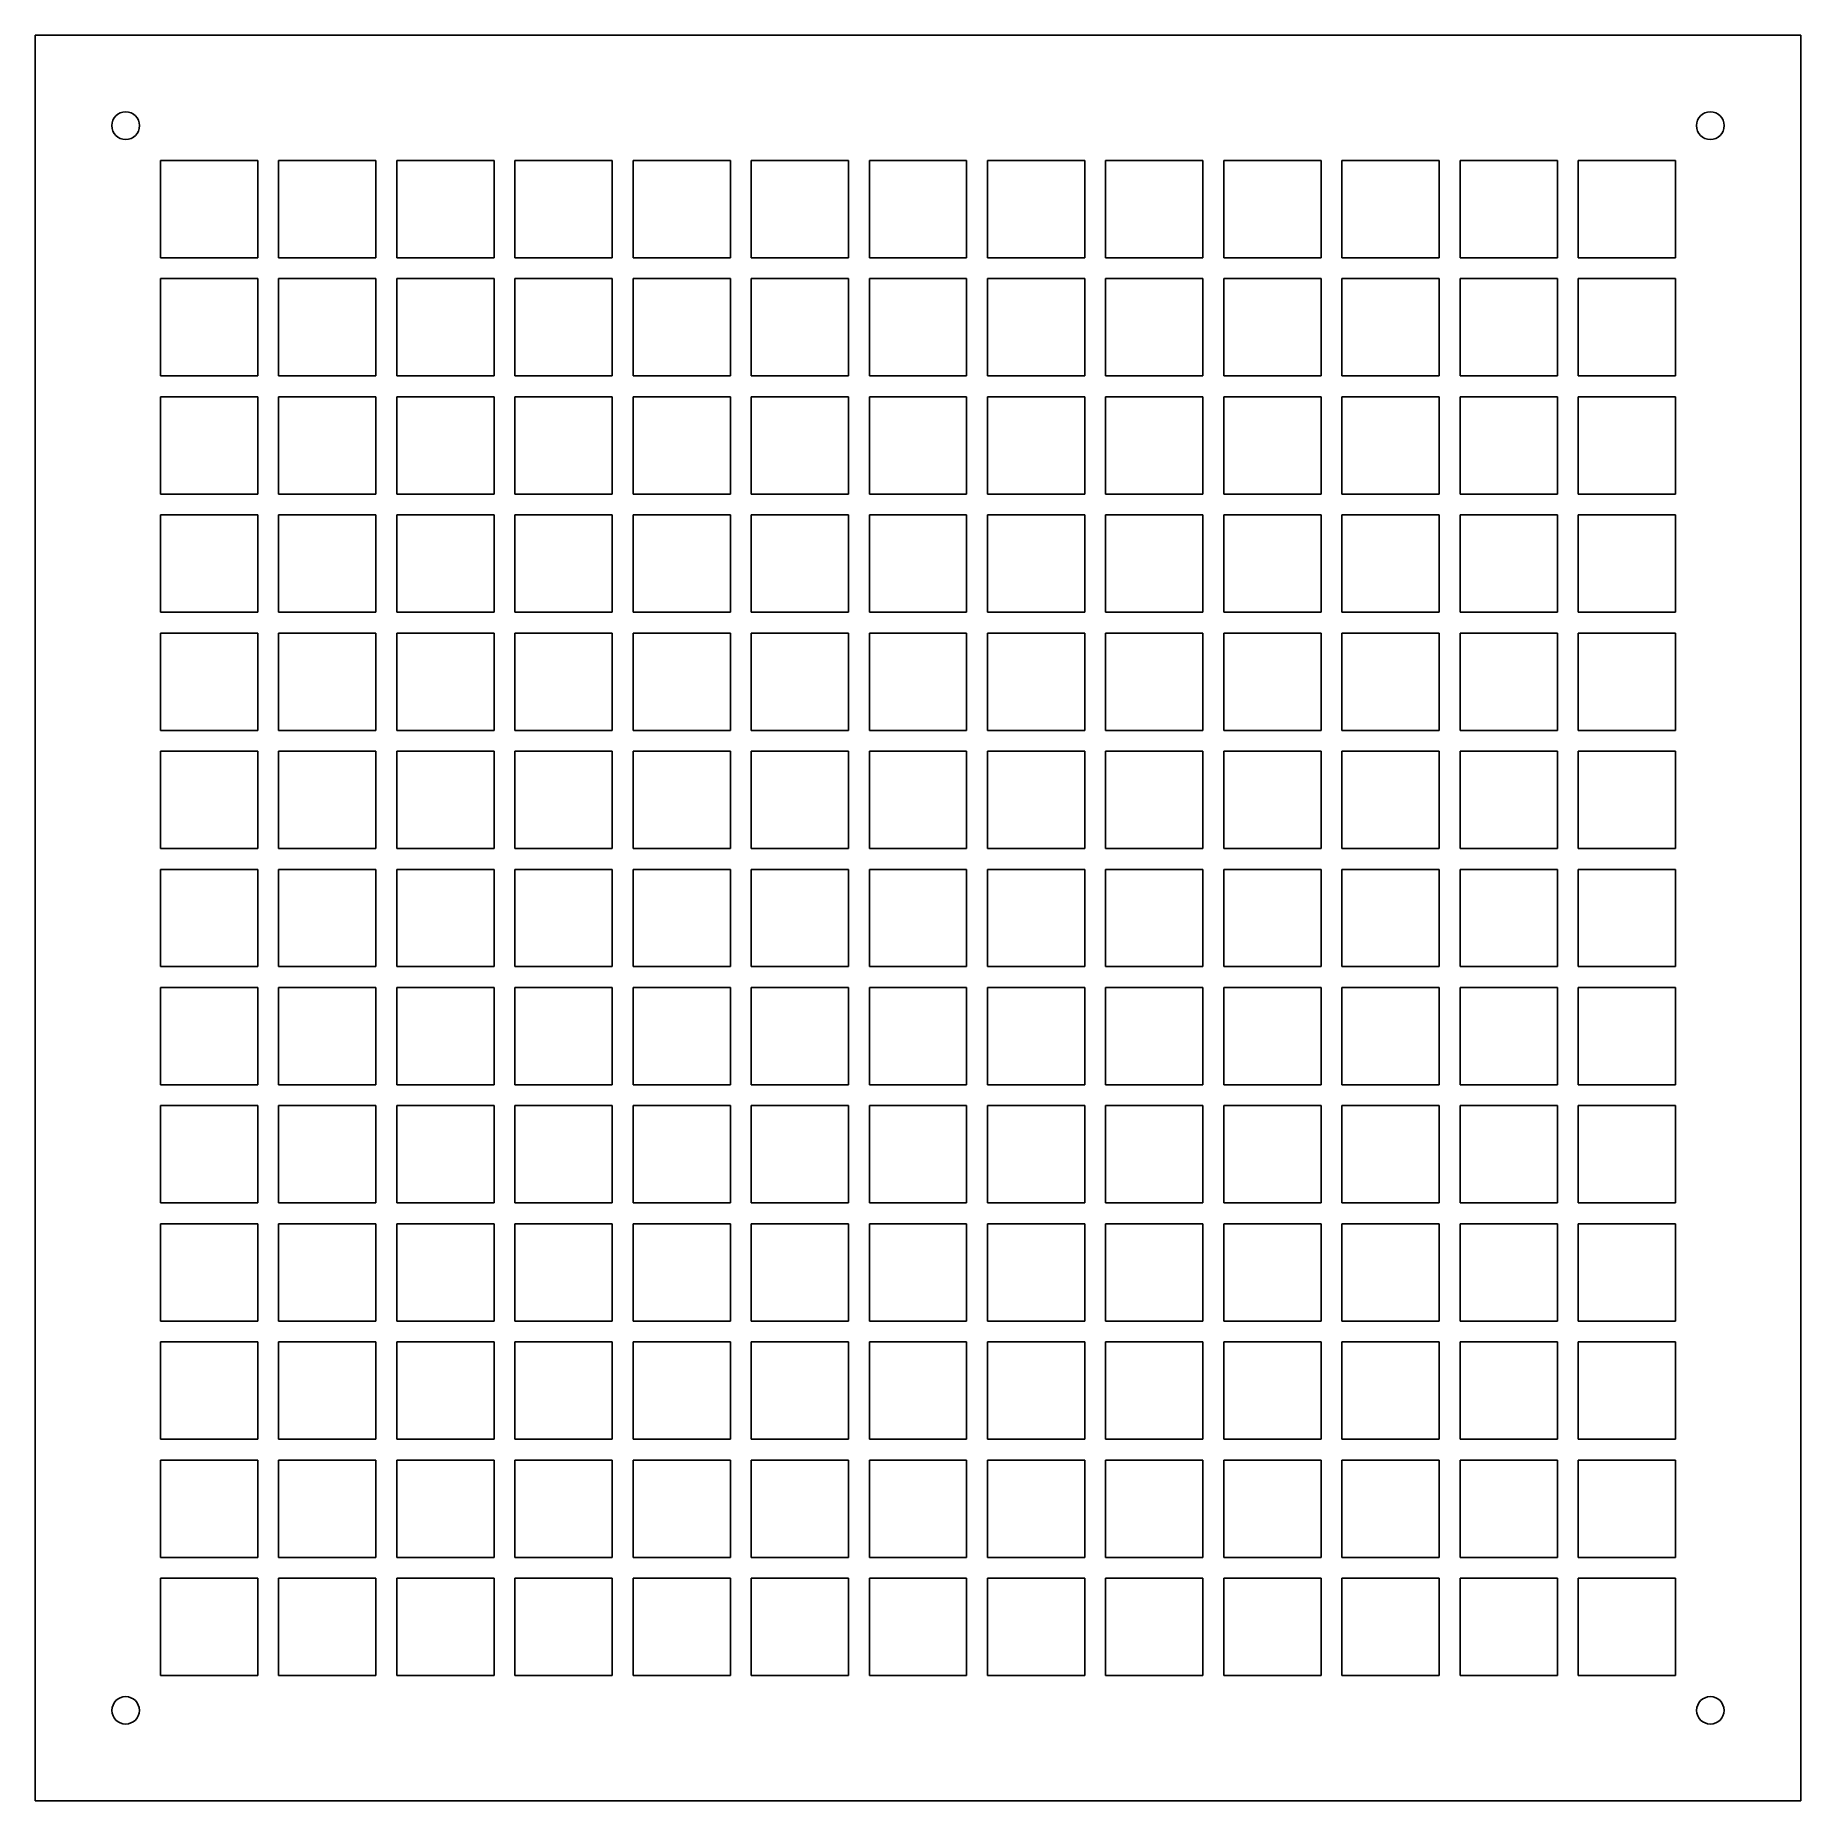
# Model space of a CAD drawing. Header units: millimetres. Extents: x -25 to 229, y -229 to 25.
import ezdxf

# ---------------------------------------------------------------- set-up
doc = ezdxf.new("R2010")
doc.units = ezdxf.units.MM

msp = doc.modelspace()

# ---------------------------------------------------------------- linework, layer by layer
at = {"color": 7, "linetype": 'Continuous', "lineweight": 25}
for p, q in [((229, 25), (-25, 25)), ((-25, 25), (-25, -229)), ((229, -229), (229, 25)), ((7, 7), (-7, 7)), ((-7, 7), (-7, -7)), ((7, -7), (7, 7)), ((24, 7), (10, 7)), ((10, 7), (10, -7)), ((24, -7), (24, 7)), ((41, 7), (27, 7)), ((27, 7), (27, -7)), ((41, -7), (41, 7)), ((44, 7), (44, -7)), ((58, 7), (44, 7)), ((58, -7), (58, 7)), ((75, 7), (61, 7)), ((61, 7), (61, -7)), ((75, -7), (75, 7)), ((92, 7), (78, 7)), ((78, 7), (78, -7)), ((92, -7), (92, 7)), ((109, 7), (95, 7)), ((95, 7), (95, -7)), ((109, -7), (109, 7)), ((126, 7), (112, 7)), ((112, 7), (112, -7)), ((126, -7), (126, 7)), ((143, 7), (129, 7)), ((129, 7), (129, -7)), ((143, -7), (143, 7)), ((160, 7), (146, 7)), ((146, 7), (146, -7)), ((160, -7), (160, 7)), ((177, 7), (163, 7)), ((163, 7), (163, -7)), ((177, -7), (177, 7)), ((194, 7), (180, 7)), ((180, 7), (180, -7)), ((194, -7), (194, 7)), ((211, 7), (197, 7)), ((197, 7), (197, -7)), ((211, -7), (211, 7)), ((-7, -7), (7, -7)), ((10, -7), (24, -7)), ((27, -7), (41, -7)), ((44, -7), (58, -7)), ((61, -7), (75, -7)), ((78, -7), (92, -7)), ((95, -7), (109, -7)), ((112, -7), (126, -7)), ((129, -7), (143, -7)), ((146, -7), (160, -7)), ((163, -7), (177, -7)), ((180, -7), (194, -7)), ((197, -7), (211, -7)), ((7, -10), (-7, -10)), ((-7, -10), (-7, -24)), ((7, -24), (7, -10)), ((24, -10), (10, -10)), ((10, -10), (10, -24)), ((24, -24), (24, -10)), ((41, -10), (27, -10)), ((27, -10), (27, -24)), ((41, -24), (41, -10)), ((58, -10), (44, -10)), ((44, -10), (44, -24)), ((58, -24), (58, -10)), ((75, -10), (61, -10)), ((61, -10), (61, -24)), ((75, -24), (75, -10)), ((92, -10), (78, -10)), ((78, -10), (78, -24)), ((92, -24), (92, -10)), ((109, -10), (95, -10)), ((95, -10), (95, -24)), ((109, -24), (109, -10)), ((126, -10), (112, -10)), ((112, -10), (112, -24)), ((126, -24), (126, -10)), ((143, -10), (129, -10)), ((129, -10), (129, -24)), ((143, -24), (143, -10)), ((160, -10), (146, -10)), ((146, -10), (146, -24)), ((160, -24), (160, -10)), ((177, -10), (163, -10)), ((163, -10), (163, -24)), ((177, -24), (177, -10)), ((194, -10), (180, -10)), ((180, -10), (180, -24)), ((194, -24), (194, -10)), ((211, -10), (197, -10)), ((197, -10), (197, -24)), ((211, -24), (211, -10)), ((-7, -24), (7, -24)), ((10, -24), (24, -24)), ((27, -24), (41, -24)), ((44, -24), (58, -24)), ((61, -24), (75, -24)), ((78, -24), (92, -24)), ((95, -24), (109, -24)), ((112, -24), (126, -24)), ((129, -24), (143, -24)), ((146, -24), (160, -24)), ((163, -24), (177, -24)), ((180, -24), (194, -24)), ((197, -24), (211, -24)), ((7, -27), (-7, -27)), ((-7, -27), (-7, -41)), ((7, -41), (7, -27)), ((24, -27), (10, -27)), ((10, -27), (10, -41)), ((24, -41), (24, -27)), ((41, -27), (27, -27)), ((27, -27), (27, -41)), ((41, -41), (41, -27)), ((58, -27), (44, -27)), ((44, -27), (44, -41)), ((58, -41), (58, -27)), ((75, -27), (61, -27)), ((61, -27), (61, -41)), ((75, -41), (75, -27)), ((92, -27), (78, -27)), ((78, -27), (78, -41)), ((92, -41), (92, -27)), ((109, -27), (95, -27)), ((95, -27), (95, -41)), ((109, -41), (109, -27)), ((126, -27), (112, -27)), ((112, -27), (112, -41)), ((126, -41), (126, -27)), ((143, -27), (129, -27)), ((129, -27), (129, -41)), ((143, -41), (143, -27)), ((160, -27), (146, -27)), ((146, -27), (146, -41)), ((160, -41), (160, -27)), ((177, -27), (163, -27)), ((163, -27), (163, -41)), ((177, -41), (177, -27)), ((194, -27), (180, -27)), ((180, -27), (180, -41)), ((194, -41), (194, -27)), ((211, -27), (197, -27)), ((197, -27), (197, -41)), ((211, -41), (211, -27)), ((-7, -41), (7, -41)), ((10, -41), (24, -41)), ((27, -41), (41, -41)), ((44, -41), (58, -41)), ((61, -41), (75, -41)), ((78, -41), (92, -41)), ((95, -41), (109, -41)), ((112, -41), (126, -41)), ((129, -41), (143, -41)), ((146, -41), (160, -41)), ((163, -41), (177, -41)), ((180, -41), (194, -41)), ((197, -41), (211, -41)), ((7, -44), (-7, -44)), ((-7, -44), (-7, -58)), ((7, -58), (7, -44)), ((24, -44), (10, -44)), ((10, -44), (10, -58)), ((24, -58), (24, -44)), ((41, -44), (27, -44)), ((27, -44), (27, -58)), ((41, -58), (41, -44)), ((58, -44), (44, -44)), ((44, -44), (44, -58)), ((58, -58), (58, -44)), ((75, -44), (61, -44)), ((61, -44), (61, -58)), ((75, -58), (75, -44)), ((92, -44), (78, -44)), ((78, -44), (78, -58)), ((92, -58), (92, -44)), ((109, -44), (95, -44)), ((95, -44), (95, -58)), ((109, -58), (109, -44)), ((126, -44), (112, -44)), ((112, -44), (112, -58)), ((126, -58), (126, -44)), ((143, -44), (129, -44)), ((129, -44), (129, -58)), ((143, -58), (143, -44)), ((160, -44), (146, -44)), ((146, -44), (146, -58)), ((160, -58), (160, -44)), ((177, -44), (163, -44)), ((163, -44), (163, -58)), ((177, -58), (177, -44)), ((194, -44), (180, -44)), ((180, -44), (180, -58)), ((194, -58), (194, -44)), ((211, -44), (197, -44)), ((197, -44), (197, -58)), ((211, -58), (211, -44)), ((-7, -58), (7, -58)), ((10, -58), (24, -58)), ((27, -58), (41, -58)), ((44, -58), (58, -58)), ((61, -58), (75, -58)), ((78, -58), (92, -58)), ((95, -58), (109, -58)), ((112, -58), (126, -58)), ((129, -58), (143, -58)), ((146, -58), (160, -58)), ((163, -58), (177, -58)), ((180, -58), (194, -58)), ((197, -58), (211, -58)), ((7, -61), (-7, -61)), ((-7, -61), (-7, -75)), ((7, -75), (7, -61)), ((24, -61), (10, -61)), ((10, -61), (10, -75)), ((24, -75), (24, -61)), ((41, -61), (27, -61)), ((27, -61), (27, -75)), ((41, -75), (41, -61)), ((58, -61), (44, -61)), ((44, -61), (44, -75)), ((58, -75), (58, -61)), ((75, -61), (61, -61)), ((61, -61), (61, -75)), ((75, -75), (75, -61)), ((92, -61), (78, -61)), ((78, -61), (78, -75)), ((92, -75), (92, -61)), ((109, -61), (95, -61)), ((95, -61), (95, -75)), ((109, -75), (109, -61)), ((126, -61), (112, -61)), ((112, -61), (112, -75)), ((126, -75), (126, -61)), ((143, -61), (129, -61)), ((129, -61), (129, -75)), ((143, -75), (143, -61)), ((160, -61), (146, -61)), ((146, -61), (146, -75)), ((160, -75), (160, -61)), ((177, -61), (163, -61)), ((163, -61), (163, -75)), ((177, -75), (177, -61)), ((194, -61), (180, -61)), ((180, -61), (180, -75)), ((194, -75), (194, -61)), ((211, -61), (197, -61)), ((197, -61), (197, -75)), ((211, -75), (211, -61)), ((-7, -75), (7, -75)), ((10, -75), (24, -75)), ((27, -75), (41, -75)), ((44, -75), (58, -75)), ((61, -75), (75, -75)), ((78, -75), (92, -75)), ((95, -75), (109, -75)), ((112, -75), (126, -75)), ((129, -75), (143, -75)), ((146, -75), (160, -75)), ((163, -75), (177, -75)), ((180, -75), (194, -75)), ((197, -75), (211, -75)), ((7, -78), (-7, -78)), ((-7, -78), (-7, -92)), ((7, -92), (7, -78)), ((24, -78), (10, -78)), ((10, -78), (10, -92)), ((24, -92), (24, -78)), ((41, -78), (27, -78)), ((27, -78), (27, -92)), ((41, -92), (41, -78)), ((58, -78), (44, -78)), ((44, -78), (44, -92)), ((58, -92), (58, -78)), ((75, -78), (61, -78)), ((61, -78), (61, -92)), ((75, -92), (75, -78)), ((92, -78), (78, -78)), ((78, -78), (78, -92)), ((92, -92), (92, -78)), ((109, -78), (95, -78)), ((95, -78), (95, -92)), ((109, -92), (109, -78)), ((126, -78), (112, -78)), ((112, -78), (112, -92)), ((126, -92), (126, -78)), ((129, -78), (129, -92)), ((143, -78), (129, -78)), ((143, -92), (143, -78)), ((160, -78), (146, -78)), ((146, -78), (146, -92)), ((160, -92), (160, -78)), ((177, -78), (163, -78)), ((163, -78), (163, -92)), ((177, -92), (177, -78)), ((194, -78), (180, -78)), ((180, -78), (180, -92)), ((194, -92), (194, -78)), ((211, -78), (197, -78)), ((197, -78), (197, -92)), ((211, -92), (211, -78)), ((-7, -92), (7, -92)), ((10, -92), (24, -92)), ((27, -92), (41, -92)), ((44, -92), (58, -92)), ((61, -92), (75, -92)), ((78, -92), (92, -92)), ((95, -92), (109, -92)), ((112, -92), (126, -92)), ((129, -92), (143, -92)), ((146, -92), (160, -92)), ((163, -92), (177, -92)), ((180, -92), (194, -92)), ((197, -92), (211, -92)), ((7, -95), (-7, -95)), ((-7, -95), (-7, -109)), ((7, -109), (7, -95)), ((24, -95), (10, -95)), ((10, -95), (10, -109)), ((24, -109), (24, -95)), ((41, -95), (27, -95)), ((27, -95), (27, -109)), ((41, -109), (41, -95)), ((58, -95), (44, -95)), ((44, -95), (44, -109)), ((58, -109), (58, -95)), ((75, -95), (61, -95)), ((61, -95), (61, -109)), ((75, -109), (75, -95)), ((92, -95), (78, -95)), ((78, -95), (78, -109)), ((92, -109), (92, -95)), ((109, -95), (95, -95)), ((95, -95), (95, -109)), ((109, -109), (109, -95)), ((126, -95), (112, -95)), ((112, -95), (112, -109)), ((126, -109), (126, -95)), ((143, -95), (129, -95)), ((129, -95), (129, -109)), ((143, -109), (143, -95)), ((160, -95), (146, -95)), ((146, -95), (146, -109)), ((160, -109), (160, -95)), ((177, -95), (163, -95)), ((163, -95), (163, -109)), ((177, -109), (177, -95)), ((194, -95), (180, -95)), ((180, -95), (180, -109)), ((194, -109), (194, -95)), ((211, -95), (197, -95)), ((197, -95), (197, -109)), ((211, -109), (211, -95)), ((-7, -109), (7, -109)), ((10, -109), (24, -109)), ((27, -109), (41, -109)), ((44, -109), (58, -109)), ((61, -109), (75, -109)), ((78, -109), (92, -109)), ((95, -109), (109, -109)), ((112, -109), (126, -109)), ((129, -109), (143, -109)), ((146, -109), (160, -109)), ((163, -109), (177, -109)), ((180, -109), (194, -109)), ((197, -109), (211, -109)), ((7, -112), (-7, -112)), ((-7, -112), (-7, -126)), ((7, -126), (7, -112)), ((24, -112), (10, -112)), ((10, -112), (10, -126)), ((24, -126), (24, -112)), ((41, -112), (27, -112)), ((27, -112), (27, -126)), ((41, -126), (41, -112)), ((58, -112), (44, -112)), ((44, -112), (44, -126)), ((58, -126), (58, -112)), ((75, -112), (61, -112)), ((61, -112), (61, -126)), ((75, -126), (75, -112)), ((92, -112), (78, -112)), ((78, -112), (78, -126)), ((92, -126), (92, -112)), ((109, -112), (95, -112)), ((95, -112), (95, -126)), ((109, -126), (109, -112)), ((126, -112), (112, -112)), ((112, -112), (112, -126)), ((126, -126), (126, -112)), ((143, -112), (129, -112)), ((129, -112), (129, -126)), ((143, -126), (143, -112)), ((160, -112), (146, -112)), ((146, -112), (146, -126)), ((160, -126), (160, -112)), ((177, -112), (163, -112)), ((163, -112), (163, -126)), ((177, -126), (177, -112)), ((194, -112), (180, -112)), ((180, -112), (180, -126)), ((194, -126), (194, -112)), ((211, -112), (197, -112)), ((197, -112), (197, -126)), ((211, -126), (211, -112)), ((-7, -126), (7, -126)), ((10, -126), (24, -126)), ((27, -126), (41, -126)), ((44, -126), (58, -126)), ((61, -126), (75, -126)), ((78, -126), (92, -126)), ((95, -126), (109, -126)), ((112, -126), (126, -126)), ((129, -126), (143, -126)), ((146, -126), (160, -126)), ((163, -126), (177, -126)), ((180, -126), (194, -126)), ((197, -126), (211, -126)), ((7, -129), (-7, -129)), ((-7, -129), (-7, -143)), ((7, -143), (7, -129)), ((24, -129), (10, -129)), ((10, -129), (10, -143)), ((24, -143), (24, -129)), ((41, -129), (27, -129)), ((27, -129), (27, -143)), ((41, -143), (41, -129)), ((58, -129), (44, -129)), ((44, -129), (44, -143)), ((58, -143), (58, -129)), ((75, -129), (61, -129)), ((61, -129), (61, -143)), ((75, -143), (75, -129)), ((92, -129), (78, -129)), ((78, -129), (78, -143)), ((92, -143), (92, -129)), ((109, -129), (95, -129)), ((95, -129), (95, -143)), ((109, -143), (109, -129)), ((126, -129), (112, -129)), ((112, -129), (112, -143)), ((126, -143), (126, -129)), ((143, -129), (129, -129)), ((129, -129), (129, -143)), ((143, -143), (143, -129)), ((160, -129), (146, -129)), ((146, -129), (146, -143)), ((160, -143), (160, -129)), ((177, -129), (163, -129)), ((163, -129), (163, -143)), ((177, -143), (177, -129)), ((194, -129), (180, -129)), ((180, -129), (180, -143)), ((194, -143), (194, -129)), ((211, -129), (197, -129)), ((197, -129), (197, -143)), ((211, -143), (211, -129)), ((-7, -143), (7, -143)), ((10, -143), (24, -143)), ((27, -143), (41, -143)), ((44, -143), (58, -143)), ((61, -143), (75, -143)), ((78, -143), (92, -143)), ((95, -143), (109, -143)), ((112, -143), (126, -143)), ((129, -143), (143, -143)), ((146, -143), (160, -143)), ((163, -143), (177, -143)), ((180, -143), (194, -143)), ((197, -143), (211, -143)), ((7, -146), (-7, -146)), ((-7, -146), (-7, -160)), ((7, -160), (7, -146)), ((24, -146), (10, -146)), ((10, -146), (10, -160)), ((24, -160), (24, -146)), ((41, -146), (27, -146)), ((27, -146), (27, -160)), ((41, -160), (41, -146)), ((58, -146), (44, -146)), ((44, -146), (44, -160)), ((58, -160), (58, -146)), ((75, -146), (61, -146)), ((61, -146), (61, -160)), ((75, -160), (75, -146)), ((92, -146), (78, -146)), ((78, -146), (78, -160)), ((92, -160), (92, -146)), ((109, -146), (95, -146)), ((95, -146), (95, -160)), ((109, -160), (109, -146)), ((126, -146), (112, -146)), ((112, -146), (112, -160)), ((126, -160), (126, -146)), ((143, -146), (129, -146)), ((129, -146), (129, -160)), ((143, -160), (143, -146)), ((160, -146), (146, -146)), ((146, -146), (146, -160)), ((160, -160), (160, -146)), ((177, -146), (163, -146)), ((163, -146), (163, -160)), ((177, -160), (177, -146)), ((194, -146), (180, -146)), ((180, -146), (180, -160)), ((194, -160), (194, -146)), ((211, -146), (197, -146)), ((197, -146), (197, -160)), ((211, -160), (211, -146)), ((-7, -160), (7, -160)), ((10, -160), (24, -160)), ((27, -160), (41, -160)), ((44, -160), (58, -160)), ((61, -160), (75, -160)), ((78, -160), (92, -160)), ((95, -160), (109, -160)), ((112, -160), (126, -160)), ((129, -160), (143, -160)), ((146, -160), (160, -160)), ((163, -160), (177, -160)), ((180, -160), (194, -160)), ((197, -160), (211, -160)), ((7, -163), (-7, -163)), ((-7, -163), (-7, -177)), ((7, -177), (7, -163)), ((24, -163), (10, -163)), ((10, -163), (10, -177)), ((24, -177), (24, -163)), ((41, -163), (27, -163)), ((27, -163), (27, -177)), ((41, -177), (41, -163)), ((58, -163), (44, -163)), ((44, -163), (44, -177)), ((58, -177), (58, -163)), ((75, -163), (61, -163)), ((61, -163), (61, -177)), ((75, -177), (75, -163)), ((92, -163), (78, -163)), ((78, -163), (78, -177)), ((92, -177), (92, -163)), ((109, -163), (95, -163)), ((95, -163), (95, -177)), ((109, -177), (109, -163)), ((126, -163), (112, -163)), ((112, -163), (112, -177)), ((126, -177), (126, -163)), ((143, -163), (129, -163)), ((129, -163), (129, -177)), ((143, -177), (143, -163)), ((160, -163), (146, -163)), ((146, -163), (146, -177)), ((160, -177), (160, -163)), ((177, -163), (163, -163)), ((163, -163), (163, -177)), ((177, -177), (177, -163)), ((194, -163), (180, -163)), ((180, -163), (180, -177)), ((194, -177), (194, -163)), ((211, -163), (197, -163)), ((197, -163), (197, -177)), ((211, -177), (211, -163)), ((-7, -177), (7, -177)), ((10, -177), (24, -177)), ((27, -177), (41, -177)), ((44, -177), (58, -177)), ((61, -177), (75, -177)), ((78, -177), (92, -177)), ((95, -177), (109, -177)), ((112, -177), (126, -177)), ((129, -177), (143, -177)), ((146, -177), (160, -177)), ((163, -177), (177, -177)), ((180, -177), (194, -177)), ((197, -177), (211, -177)), ((7, -180), (-7, -180)), ((-7, -180), (-7, -194)), ((7, -194), (7, -180)), ((24, -180), (10, -180)), ((10, -180), (10, -194)), ((24, -194), (24, -180)), ((41, -180), (27, -180)), ((27, -180), (27, -194)), ((41, -194), (41, -180)), ((58, -180), (44, -180)), ((44, -180), (44, -194)), ((58, -194), (58, -180)), ((75, -180), (61, -180)), ((61, -180), (61, -194)), ((75, -194), (75, -180)), ((92, -180), (78, -180)), ((78, -180), (78, -194)), ((92, -194), (92, -180)), ((109, -180), (95, -180)), ((95, -180), (95, -194)), ((109, -194), (109, -180)), ((126, -180), (112, -180)), ((112, -180), (112, -194)), ((126, -194), (126, -180)), ((143, -180), (129, -180)), ((129, -180), (129, -194)), ((143, -194), (143, -180)), ((160, -180), (146, -180)), ((146, -180), (146, -194)), ((160, -194), (160, -180)), ((177, -180), (163, -180)), ((163, -180), (163, -194)), ((177, -194), (177, -180)), ((194, -180), (180, -180)), ((180, -180), (180, -194)), ((194, -194), (194, -180)), ((211, -180), (197, -180)), ((197, -180), (197, -194)), ((211, -194), (211, -180)), ((-7, -194), (7, -194)), ((10, -194), (24, -194)), ((27, -194), (41, -194)), ((44, -194), (58, -194)), ((61, -194), (75, -194)), ((78, -194), (92, -194)), ((95, -194), (109, -194)), ((112, -194), (126, -194)), ((129, -194), (143, -194)), ((146, -194), (160, -194)), ((163, -194), (177, -194)), ((180, -194), (194, -194)), ((197, -194), (211, -194)), ((7, -197), (-7, -197)), ((-7, -197), (-7, -211)), ((7, -211), (7, -197)), ((24, -197), (10, -197)), ((10, -197), (10, -211)), ((24, -211), (24, -197)), ((41, -197), (27, -197)), ((27, -197), (27, -211)), ((41, -211), (41, -197)), ((58, -197), (44, -197)), ((44, -197), (44, -211)), ((58, -211), (58, -197)), ((75, -197), (61, -197)), ((61, -197), (61, -211)), ((75, -211), (75, -197)), ((92, -197), (78, -197)), ((78, -197), (78, -211)), ((92, -211), (92, -197)), ((109, -197), (95, -197)), ((95, -197), (95, -211)), ((109, -211), (109, -197)), ((126, -197), (112, -197)), ((112, -197), (112, -211)), ((126, -211), (126, -197)), ((143, -197), (129, -197)), ((129, -197), (129, -211)), ((143, -211), (143, -197)), ((160, -197), (146, -197)), ((146, -197), (146, -211)), ((160, -211), (160, -197)), ((177, -197), (163, -197)), ((163, -197), (163, -211)), ((177, -211), (177, -197)), ((194, -197), (180, -197)), ((180, -197), (180, -211)), ((194, -211), (194, -197)), ((211, -197), (197, -197)), ((197, -197), (197, -211)), ((211, -211), (211, -197)), ((-7, -211), (7, -211)), ((10, -211), (24, -211)), ((27, -211), (41, -211)), ((44, -211), (58, -211)), ((61, -211), (75, -211)), ((78, -211), (92, -211)), ((95, -211), (109, -211)), ((112, -211), (126, -211)), ((129, -211), (143, -211)), ((146, -211), (160, -211)), ((163, -211), (177, -211)), ((180, -211), (194, -211)), ((197, -211), (211, -211)), ((-25, -229), (229, -229))]:
    msp.add_line(p, q, dxfattribs=at)
for centre, radius in [((-12, 12), 1.98), ((216, 12), 1.98), ((-12, -216), 1.97), ((216, -216), 1.97)]:
    msp.add_circle(centre, radius, dxfattribs=at)

doc.saveas('drawing.dxf')
